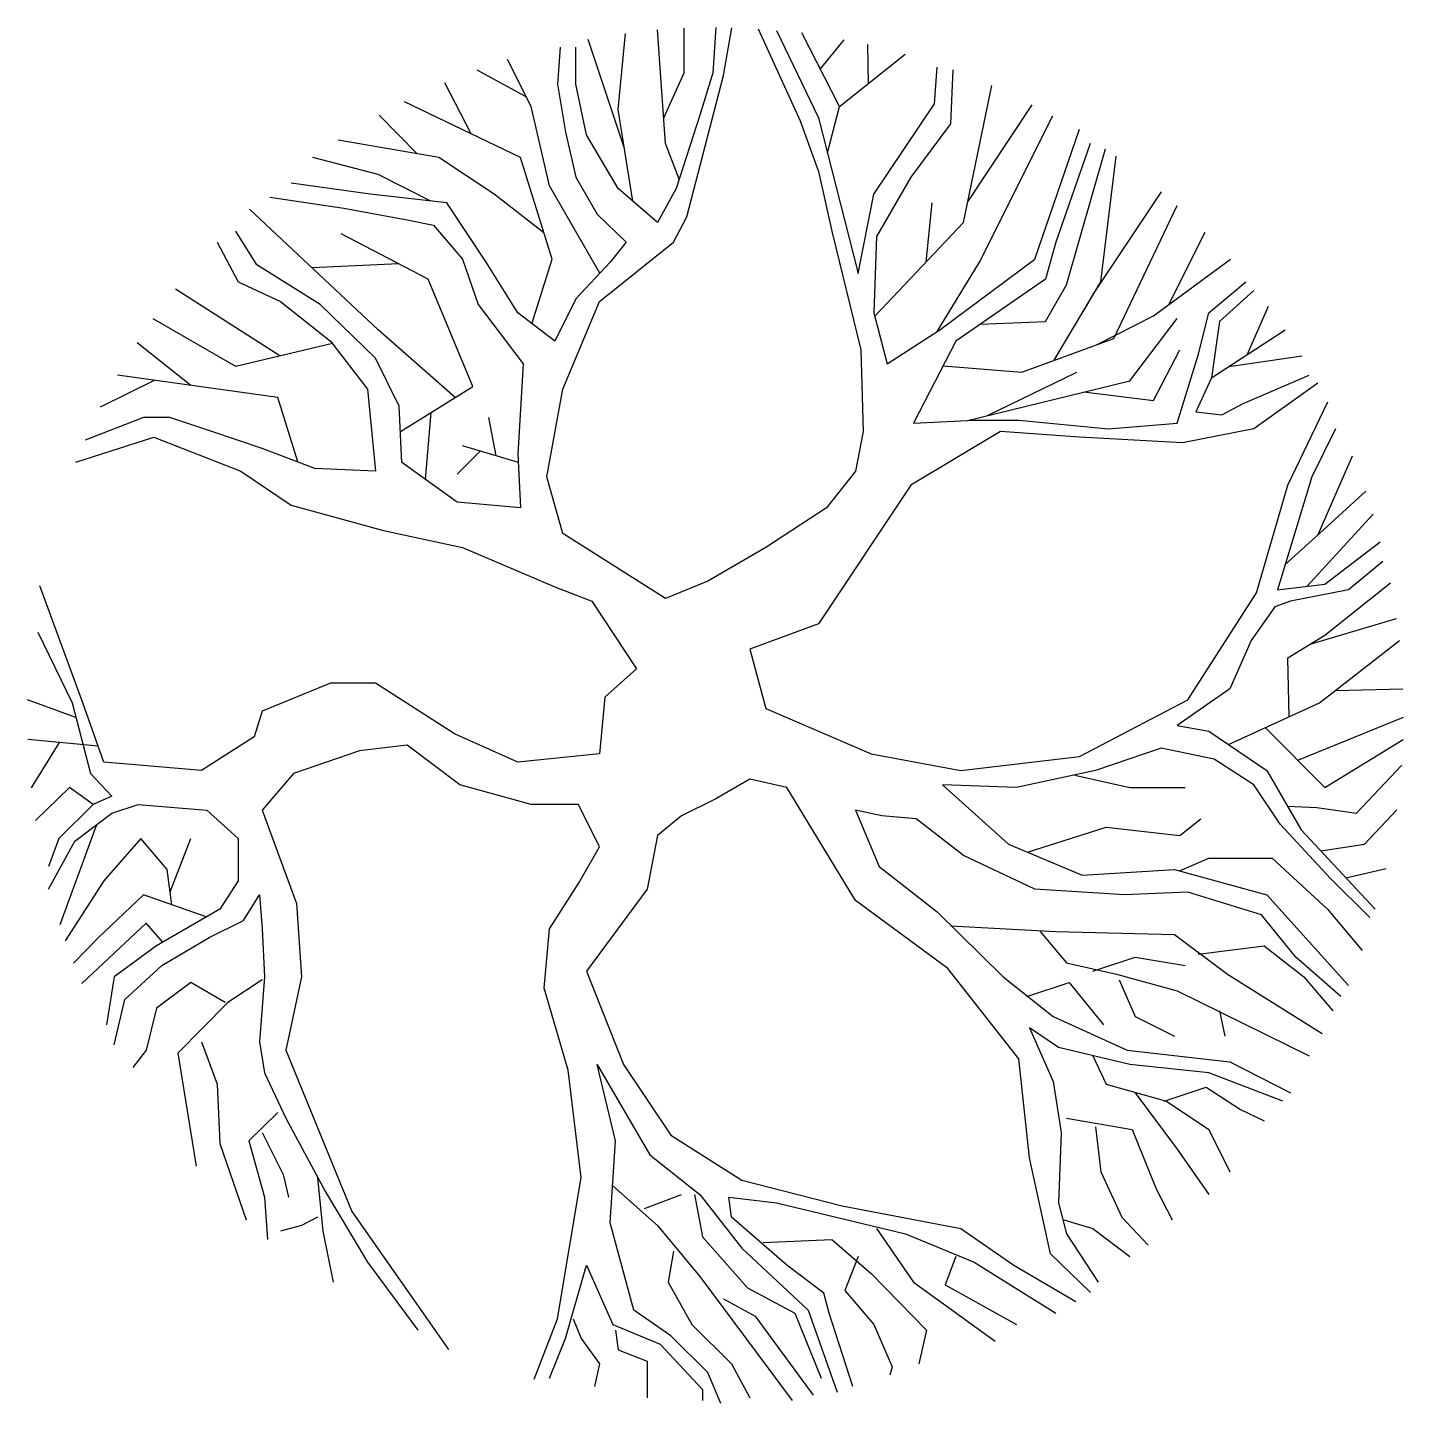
# Model space of a CAD drawing. Extents: x 27.57 to 32.65, y 407.55 to 412.63.
import ezdxf

# ---------------------------------------------------------------- set-up
doc = ezdxf.new("R2010")
doc.units = 0
doc.header["$MEASUREMENT"] = 0
doc.layers.get('0').update_dxf_attribs({"linetype": 'CONTINUOUS'})
doc.layers.add('PISO', color=7, linetype='CONTINUOUS')

# ---------------------------------------------------------------- blocks, each defined once
blk = doc.blocks.new('TREEG')
for points in [[(0.0002, 0.508), (-0.0018, 0.4746), (-0.0115, 0.4433), (-0.029, 0.3891), (-0.0427, 0.364), (-0.0718, 0.3891), (-0.0952, 0.4287), (-0.103, 0.4662), (-0.103, 0.4934)], [(0.0315, 0.507), (0.0625, 0.4391), (0.0761, 0.4016), (0.0859, 0.3577), (0.1073, 0.2701), (0.1092, 0.2097), (0.1034, 0.1804), (0.082, 0.1533), (0.0372, 0.1241), (-0.0057, 0.0991), (-0.0368, 0.0865), (-0.1127, 0.1345), (-0.1244, 0.1763), (-0.1127, 0.2409), (-0.0855, 0.3056), (-0.0309, 0.3494), (-0.0212, 0.3682), (0.006, 0.4725), (0.012, 0.5079)], [(-0.0672, 0.4187), (-0.094, 0.4992)], [(-0.061, 0.3798), (-0.0718, 0.4475), (-0.0663, 0.5037)], [(-0.0268, 0.396), (-0.0368, 0.4224), (-0.0427, 0.5062)], [(-0.0381, 0.4413), (-0.0232, 0.4746), (-0.0231, 0.5075)], [(0.045, 0.5059), (0.0761, 0.4412), (0.1054, 0.3265), (0.117, 0.3849), (0.1618, 0.4516), (0.1638, 0.4788)], [(0.0917, 0.4496), (0.0639, 0.504)], [(0.0775, 0.4775), (0.0951, 0.499)], [(-0.1147, 0.4934), (-0.1167, 0.4662), (-0.1108, 0.4308), (-0.103, 0.3974), (-0.0874, 0.3703), (-0.066, 0.3494), (-0.0777, 0.3348), (-0.103, 0.3077), (-0.1186, 0.2764), (-0.1458, 0.2973), (-0.1692, 0.3348), (-0.1984, 0.3786), (-0.2549, 0.3849), (-0.3133, 0.3932)], [(0.0827, 0.4154), (0.0917, 0.4496), (0.1401, 0.4883)], [(0.1129, 0.4665), (0.1126, 0.4954)], [(-0.0854, 0.3266), (-0.1225, 0.3912), (-0.1361, 0.4496), (-0.1534, 0.4843)], [(-0.1398, 0.4569), (-0.1758, 0.4766)], [(0.1754, 0.4767), (0.1735, 0.437), (0.1443, 0.3974), (0.119, 0.3536), (0.117, 0.2973), (0.1268, 0.2597), (0.1657, 0.2847), (0.2358, 0.3369), (0.2689, 0.4329)], [(-0.1804, 0.4296), (-0.1998, 0.4671)], [(0.1177, 0.2948), (0.1832, 0.364), (0.2041, 0.4652)], [(-0.1355, 0.2893), (-0.1205, 0.3369), (-0.1439, 0.412), (-0.2295, 0.4532)], [(0.1863, 0.3792), (0.2338, 0.451)], [(-0.2201, 0.4147), (-0.2482, 0.4432)], [(0.1638, 0.2835), (0.1949, 0.3348), (0.2491, 0.4427)], [(-0.1266, 0.3565), (-0.1634, 0.3849), (-0.2043, 0.412), (-0.2786, 0.4248)], [(0.2767, 0.4224), (0.2514, 0.3494), (0.2436, 0.3223), (0.1774, 0.2764), (0.1462, 0.2159), (0.191, 0.218), (0.2241, 0.218), (0.2903, 0.2117), (0.341, 0.2159), (0.3565, 0.266), (0.3643, 0.2973), (0.3916, 0.3202)], [(0.1954, 0.2889), (0.2436, 0.291), (0.2592, 0.3181), (0.288, 0.4185)], [(-0.21, 0.3799), (-0.249, 0.3995), (-0.2972, 0.412)], [(0.25, 0.2623), (0.2845, 0.3202), (0.2958, 0.413)], [(0.2724, 0.2998), (0.2796, 0.312), (0.3293, 0.3868)], [(-0.3289, 0.3828), (-0.2744, 0.3745), (-0.2276, 0.3661), (-0.2081, 0.362), (-0.1867, 0.3369), (-0.1751, 0.3035), (-0.142, 0.2597), (-0.1458, 0.1929), (-0.1439, 0.1533), (-0.1906, 0.1575), (-0.2315, 0.1867), (-0.2335, 0.2284), (-0.251, 0.2639), (-0.2919, 0.3035), (-0.3386, 0.3328), (-0.3542, 0.3577)], [(0.1555, 0.3348), (0.1599, 0.3786)], [(0.1681, 0.2583), (0.2261, 0.2535), (0.2942, 0.2785), (0.341, 0.3766)], [(-0.1921, 0.2349), (-0.249, 0.2847), (-0.3439, 0.3739)], [(-0.2326, 0.2097), (-0.179, 0.243), (-0.2121, 0.3223), (-0.2763, 0.3557)], [(0.3347, 0.3034), (0.3616, 0.3568)], [(-0.3678, 0.3494), (-0.3523, 0.3202), (-0.3211, 0.3056), (-0.2841, 0.2764), (-0.2568, 0.2409), (-0.251, 0.1804), (-0.2958, 0.1825), (-0.3347, 0.1971), (-0.3717, 0.2097), (-0.4029, 0.2201), (-0.4223, 0.2201), (-0.4652, 0.2034)], [(0.2819, 0.274), (0.3234, 0.2952), (0.3803, 0.3369)], [(-0.2338, 0.3336), (-0.2978, 0.3306)], [(-0.3215, 0.2655), (-0.3987, 0.3148)], [(0.3974, 0.3139), (0.3721, 0.291), (0.3662, 0.2493), (0.3546, 0.2243), (0.374, 0.2221), (0.3896, 0.2305), (0.4383, 0.2514)], [(0.3926, 0.2664), (0.4083, 0.3023)], [(-0.2828, 0.2747), (-0.3542, 0.2576), (-0.4151, 0.2928)], [(0.1851, 0.2177), (0.3059, 0.2472), (0.341, 0.2931)], [(0.3662, 0.2493), (0.4207, 0.2847)], [(-0.3872, 0.2437), (-0.427, 0.2752)], [(0.2718, 0.2389), (0.3234, 0.2326), (0.3429, 0.2701)], [(0.3791, 0.2577), (0.4331, 0.2655)], [(-0.4139, 0.2475), (-0.4542, 0.2276)], [(-0.3084, 0.1872), (-0.323, 0.2347), (-0.4415, 0.2513)], [(0.4448, 0.2454), (0.3974, 0.2117), (0.3448, 0.2013), (0.2689, 0.2055), (0.2105, 0.2097), (0.1443, 0.17), (0.0761, 0.0678), (0.0255, 0.049), (0.0372, 0.0052), (0.1151, -0.0282), (0.1813, -0.0407), (0.2689, -0.0303), (0.3487, 0.0115), (0.3994, 0.0907), (0.4227, 0.17), (0.4521, 0.2316)], [(0.2009, 0.2216), (0.2669, 0.2535)], [(-0.214, 0.1742), (-0.2099, 0.2238)], [(-0.1618, 0.1917), (-0.1672, 0.2201)], [(-0.4723, 0.187), (-0.4146, 0.2055), (-0.3503, 0.1804), (-0.3133, 0.1554), (-0.2451, 0.1366), (-0.1867, 0.1241), (-0.1186, 0.0949), (-0.0913, 0.0845), (-0.0582, 0.0344), (-0.0816, 0.0135), (-0.0855, -0.0282), (-0.0855, -0.0282), (-0.1458, -0.0344), (-0.1926, -0.0136), (-0.251, 0.024), (-0.2841, 0.024), (-0.3347, 0.0031), (-0.3406, -0.0157), (-0.3795, -0.0407), (-0.4516, -0.0344), (-0.4671, 0.0094), (-0.4989, 0.0957)], [(0.4578, 0.2117), (0.4403, 0.1763), (0.4149, 0.0928), (0.45, 0.097), (0.4909, 0.1283)], [(-0.1737, 0.1953), (-0.1906, 0.1783)], [(-0.1455, 0.1867), (-0.1867, 0.1992)], [(0.4451, 0.1336), (0.4704, 0.1917)], [(0.4205, 0.1113), (0.4461, 0.1345), (0.4803, 0.1656)], [(0.4368, 0.0954), (0.4857, 0.1487)], [(0.4928, 0.1137), (0.4675, 0.0928), (0.4247, 0.0845), (0.413, 0.0803), (0.3955, 0.0553), (0.3799, 0.0198), (0.341, -0.0073), (0.3643, -0.0115), (0.4071, -0.0407), (0.4325, -0.0845), (0.487, -0.1429)], [(0.4236, -0.0009), (0.4227, 0.0427), (0.45, 0.0594), (0.4985, 0.0979)], [(0.4392, 0.0528), (0.5029, 0.0717)], [(-0.5002, 0.0615), (-0.4749, 0.0094), (-0.4613, -0.0428), (-0.4457, -0.0595), (-0.4593, -0.0657), (-0.4847, -0.0908), (-0.4924, -0.1116)], [(0.3788, -0.0214), (0.4461, 0.0094), (0.505, 0.0555)], [(-0.4721, -0.0014), (-0.5079, 0.0116)], [(0.4578, 0.0185), (0.5076, 0.0197)], [(0.406, -0.009), (0.45, -0.0532), (0.5077, -0.0176)], [(0.4299, -0.033), (0.508, -0.0011)], [(-0.4557, -0.0227), (-0.5077, -0.0177)], [(-0.4845, -0.02), (-0.5052, -0.0535)], [(-0.1338, -0.4901), (-0.1167, -0.4454), (-0.0991, -0.3411), (-0.1088, -0.2618), (-0.1264, -0.2014), (-0.1225, -0.1576), (-0.1011, -0.1241), (-0.0855, -0.097), (-0.1011, -0.0657), (-0.1361, -0.0657), (-0.1887, -0.0511), (-0.2276, -0.0219), (-0.2627, -0.0261), (-0.3114, -0.0428), (-0.3347, -0.0699), (-0.3094, -0.1387), (-0.3055, -0.193), (-0.3172, -0.2472), (-0.2685, -0.3662), (-0.1971, -0.4682)], [(0.4831, -0.1492), (0.4539, -0.12), (0.4169, -0.0803), (0.3974, -0.0511), (0.3682, -0.0323), (0.3292, -0.024), (0.2806, -0.0407), (0.2222, -0.0532), (0.1676, -0.0511), (0.2163, -0.0949), (0.2708, -0.1179), (0.339, -0.1137), (0.4071, -0.1325), (0.4675, -0.1993)], [(0.4224, -0.067), (0.4441, -0.0678), (0.4734, -0.072), (0.5067, -0.0367)], [(0.2768, -0.426), (0.2475, -0.3974), (0.2319, -0.3265), (0.2241, -0.2535), (0.1715, -0.1868), (0.1034, -0.1367), (0.0528, -0.0532), (0.0255, -0.0469), (0.0002, -0.0616), (-0.0251, -0.0741), (-0.0427, -0.0887), (-0.0504, -0.1283), (-0.0952, -0.1888), (-0.0679, -0.2577), (-0.0329, -0.3098), (0.0196, -0.3432), (0.0936, -0.362), (0.1813, -0.3787), (0.2202, -0.4058), (0.2661, -0.4327)], [(0.2654, -0.044), (0.3059, -0.0532), (0.3468, -0.0532)], [(-0.4594, -0.0658), (-0.4769, -0.0532), (-0.502, -0.0776)], [(-0.4924, -0.1283), (-0.473, -0.0929), (-0.4457, -0.072), (-0.4262, -0.0657), (-0.3756, -0.0699), (-0.3523, -0.0908), (-0.3523, -0.1221), (-0.3659, -0.1429), (-0.4126, -0.1701), (-0.4438, -0.193), (-0.4496, -0.2285)], [(0.4617, -0.2076), (0.4285, -0.1784), (0.4032, -0.1471), (0.3487, -0.1304), (0.302, -0.1325), (0.2358, -0.1283), (0.1832, -0.1033), (0.1482, -0.0762), (0.1229, -0.0741), (0.1034, -0.0699), (0.1209, -0.1116), (0.1638, -0.145), (0.2124, -0.193), (0.2494, -0.2222), (0.3039, -0.2472), (0.3799, -0.2556), (0.4247, -0.2785)], [(0.4469, -0.1), (0.4792, -0.0949), (0.5032, -0.0697)], [(-0.4569, -0.0806), (-0.4839, -0.1546)], [(0.2303, -0.1008), (0.2884, -0.0824), (0.3429, -0.0887), (0.3585, -0.0762)], [(-0.4013, -0.1399), (-0.4048, -0.1137), (-0.4243, -0.0908), (-0.4516, -0.1221), (-0.48, -0.1663)], [(-0.4026, -0.1301), (-0.3873, -0.0908)], [(0.3426, -0.1147), (0.3643, -0.1054), (0.411, -0.1054), (0.4519, -0.1429), (0.4774, -0.1736)], [(0.4654, -0.1198), (0.4953, -0.113)], [(-0.3759, -0.1487), (-0.4223, -0.1325), (-0.4554, -0.1638), (-0.4739, -0.1829)], [(-0.4438, -0.2431), (-0.436, -0.2097), (-0.4087, -0.1847), (-0.3737, -0.1638), (-0.3484, -0.1513), (-0.3367, -0.1325), (-0.3347, -0.1576), (-0.3328, -0.193), (-0.3367, -0.241), (-0.3328, -0.2639), (-0.3172, -0.2973), (-0.288, -0.3516), (-0.2568, -0.4037), (-0.2198, -0.4538)], [(-0.4079, -0.1673), (-0.4204, -0.1533), (-0.4679, -0.1979)], [(0.1735, -0.1554), (0.2514, -0.1596), (0.339, -0.1617), (0.378, -0.1909), (0.448, -0.2347)], [(0.2397, -0.1596), (0.2592, -0.1825), (0.2962, -0.1909), (0.341, -0.2034), (0.4383, -0.2514)], [(0.3565, -0.1763), (0.4052, -0.1701), (0.4344, -0.193), (0.4558, -0.218)], [(0.2786, -0.1888), (0.3098, -0.1784), (0.3468, -0.1847)], [(-0.362, -0.2118), (-0.3873, -0.1972), (-0.4126, -0.216), (-0.4204, -0.2472), (-0.4302, -0.2598)], [(-0.3347, -0.1951), (-0.36, -0.2118), (-0.397, -0.2493), (-0.3834, -0.3328)], [(0.2299, -0.2076), (0.2611, -0.1972), (0.2864, -0.2285)], [(0.2981, -0.1951), (0.3098, -0.2222), (0.339, -0.2368)], [(0.3721, -0.218), (0.376, -0.2368)], [(0.4188, -0.2848), (0.3643, -0.2639), (0.3059, -0.2577), (0.2533, -0.2452), (0.2319, -0.2306), (0.2494, -0.2702), (0.2553, -0.3078), (0.2533, -0.3599), (0.2592, -0.3828), (0.2825, -0.4183)], [(-0.3795, -0.241), (-0.3678, -0.2723), (-0.3659, -0.3161), (-0.3464, -0.3724)], [(0.2786, -0.2514), (0.2884, -0.2723), (0.3331, -0.2848), (0.3643, -0.3057), (0.3799, -0.337)], [(0.0041, -0.508), (-0.0057, -0.4851), (-0.0329, -0.458), (-0.0602, -0.4392), (-0.0777, -0.3745), (-0.0738, -0.314), (-0.0874, -0.2577), (-0.0485, -0.3244), (-0.0115, -0.3536), (0.0196, -0.3933), (0.0684, -0.4392), (0.0898, -0.4997)], [(0.3098, -0.2785), (0.341, -0.3203), (0.3643, -0.3536)], [(0.3312, -0.2848), (0.3624, -0.2744), (0.3877, -0.291), (0.4052, -0.2994)], [(-0.323, -0.2932), (-0.3444, -0.314), (-0.3328, -0.3557), (-0.3308, -0.387)], [(0.2592, -0.2973), (0.3078, -0.3057), (0.3254, -0.3495), (0.3371, -0.3724)], [(0.2806, -0.3036), (0.2845, -0.337), (0.3001, -0.3703), (0.3195, -0.3912)], [(-0.3347, -0.3078), (-0.3191, -0.339), (-0.3153, -0.3557)], [(-0.2938, -0.3411), (-0.2899, -0.3808), (-0.2821, -0.4183)], [(-0.0758, -0.3474), (-0.0427, -0.3766), (-0.0115, -0.4142), (0.0566, -0.5059)], [(-0.0524, -0.3641), (-0.0251, -0.3536)], [(-0.0154, -0.3536), (-0.0095, -0.3849), (0.0236, -0.4225), (0.0586, -0.4413), (0.0781, -0.4892)], [(0.1014, -0.4955), (0.0839, -0.4413), (0.08, -0.4266), (0.0528, -0.4058), (0.0119, -0.3703), (0.0099, -0.3557), (0.045, -0.3599), (0.1404, -0.3828), (0.191, -0.4037), (0.2514, -0.4413)], [(-0.2938, -0.3703), (-0.3055, -0.3766), (-0.3211, -0.3808)], [(0.2572, -0.3724), (0.2786, -0.3787), (0.3059, -0.3995)], [(0.119, -0.3787), (0.1462, -0.4183), (0.2066, -0.4621)], [(-0.0309, -0.3954), (-0.0349, -0.4183), (-0.0173, -0.4496), (0.0119, -0.4788), (0.0255, -0.5038)], [(0.0352, -0.3891), (0.0859, -0.387), (0.1151, -0.412), (0.1559, -0.4538), (0.1501, -0.4788)], [(-0.1225, -0.4892), (-0.1108, -0.46), (-0.0952, -0.4058), (-0.0758, -0.4496), (-0.0407, -0.4642), (-0.0095, -0.4976), (-0.0095, -0.5059)], [(0.1054, -0.3995), (0.0956, -0.4246), (0.117, -0.4496), (0.1306, -0.4809), (0.1287, -0.4872)], [(0.1774, -0.3995), (0.1696, -0.4204), (0.2222, -0.4496)], [(0.006, -0.4308), (0.0294, -0.4434), (0.0722, -0.5018)], [(-0.105, -0.4454), (-0.0991, -0.46), (-0.0855, -0.4788), (-0.0894, -0.4955)], [(-0.0738, -0.4538), (-0.0718, -0.4684), (-0.0504, -0.4767), (-0.0504, -0.5038)]]:
    blk.add_lwpolyline(points)

msp = doc.modelspace()

# ---------------------------------------------------------------- block references
at = {"layer": 'PISO', "xscale": 5, "yscale": 5, "zscale": 5}
msp.add_blockref('TREEG', (30.1056, 410.0936), dxfattribs=at)

doc.saveas('drawing.dxf')
